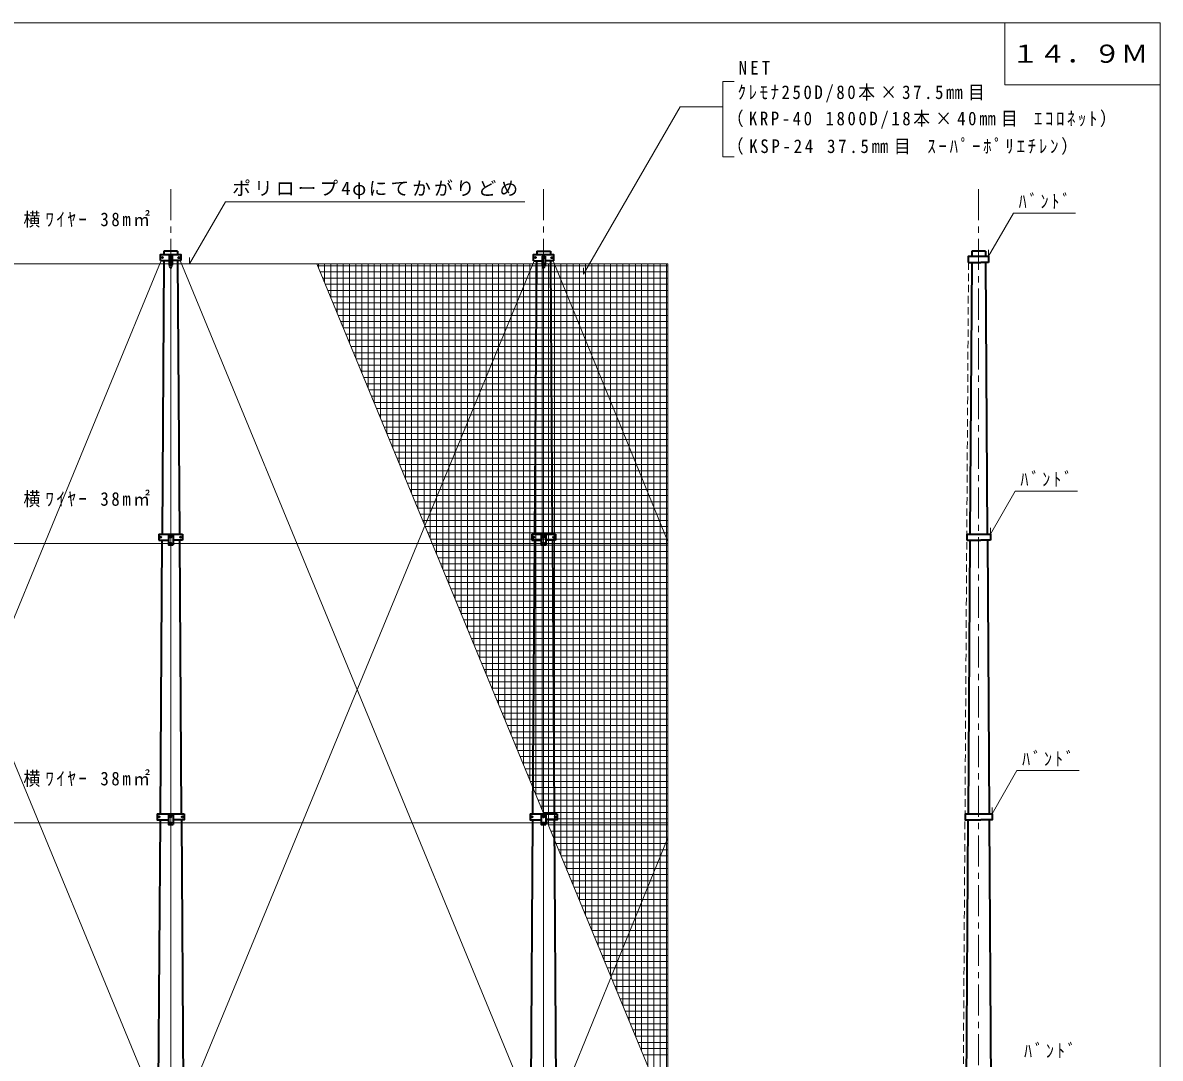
# Model space of a CAD drawing. Units: millimetres, scale not verified. Extents: x -17500 to 19500, y -11931 to 13069.
# Drawn here: x 1196 to 19500, y -3596 to 13069 of the extents above; entities that cross this region are included whole.
import ezdxf
from ezdxf.enums import TextEntityAlignment as Align

# ---------------------------------------------------------------- set-up
doc = ezdxf.new("R2010")
doc.units = ezdxf.units.MM
doc.header["$LTSCALE"] = 100
doc.linetypes.add('CHAIN1', pattern=[8, 5, -1, 1, -1])
doc.linetypes.add('DASHED1', pattern=[1.8, 1.2, -0.6])
for name, color, linetype, lineweight in [('0-0', 7, 'Continuous', 35), ('0-2', 7, 'Continuous', 35), ('0-3', 6, 'Continuous', 9), ('0-6', 5, 'Continuous', 9), ('0-E', 7, 'Continuous', 9), ('0-F', 4, 'Continuous', 9)]:
    doc.layers.add(name, color=color, linetype=linetype, lineweight=lineweight)
doc.styles.add('ＭＳ ゴシック', font='')
doc.styles.get('ＭＳ ゴシック').set_extended_font_data('MS Gothic')

msp = doc.modelspace()

# ---------------------------------------------------------------- linework, layer by layer
at = {"layer": '0-0', "color": 4, "linetype": 'CHAIN1', "lineweight": 9}
for p, q in [((3576.9, 10390.2), (3576.9, 9115.6)), ((9576.9, 10392.1), (9576.9, 164.6)), ((16576.9, 10390.2), (16576.9, -8609.8)), ((3576.9, 9017), (3576.9, 4664.4)), ((3576.9, 314.3), (3576.9, 247.5)), ((3576.9, 247.5), (3576.9, -8609.8))]:
    msp.add_line(p, q, dxfattribs=at)
at = {"layer": '0-0'}
for p, q in [((3414.9, 9240.6), (3551.9, 9240.6)), ((3551.9, 9315.6), (3601.9, 9315.6)), ((3551.9, 9165.6), (3601.9, 9165.6)), ((3738.9, 9240.6), (3601.9, 9240.6)), ((9414.9, 9239.6), (9551.9, 9239.6)), ((9551.9, 9314.6), (9601.9, 9314.6)), ((9551.9, 9164.6), (9601.9, 9164.6)), ((9738.9, 9239.6), (9601.9, 9239.6)), ((16414.9, 9211.5), (16539.4, 9211.5)), ((16738.9, 9211.5), (16614.4, 9211.5)), ((3386.4, 4839.4), (3767.4, 4839.4)), ((3386.4, 4839.4), (3386.4, 4739.4)), ((3539.4, 4814.4), (3614.4, 4814.4)), ((3614.4, 4814.4), (3614.4, 4664.4)), ((3767.4, 4839.4), (3767.4, 4739.4)), ((9386.4, 4839.4), (9767.4, 4839.4)), ((9386.4, 4839.4), (9386.4, 4739.4)), ((9539.4, 4814.4), (9614.4, 4814.4)), ((9614.4, 4814.4), (9614.4, 4664.4)), ((9767.4, 4839.4), (9767.4, 4739.4)), ((16386.4, 4839.4), (16767.4, 4839.4)), ((16386.4, 4839.4), (16386.4, 4739.4)), ((16767.4, 4839.4), (16767.4, 4739.4)), ((3386.4, 4739.4), (3539.4, 4739.4)), ((3767.4, 4739.4), (3614.4, 4739.4)), ((9386.4, 4739.4), (9539.4, 4739.4)), ((9767.4, 4739.4), (9614.4, 4739.4)), ((16386.4, 4739.4), (16539.4, 4739.4)), ((16767.4, 4739.4), (16614.4, 4739.4)), ((3359, 339.3), (3794.8, 339.3)), ((3539.4, 314.3), (3614.4, 314.3)), ((3614.4, 314.3), (3614.4, 164.3)), ((3794.8, 339.3), (3794.8, 239.3)), ((9359, 339.3), (9794.8, 339.3)), ((9539.4, 314.3), (9614.4, 314.3)), ((9614.4, 314.3), (9614.4, 164.3)), ((9794.8, 339.3), (9794.8, 239.3)), ((16359, 339.3), (16794.8, 339.3)), ((16794.8, 339.3), (16794.8, 239.3))]:
    msp.add_line(p, q, dxfattribs=at)
for points in [[(3414.9, 9240.6), (3414.9, 9340.6), (3738.9, 9340.6), (3738.9, 9240.6)], [(9414.9, 9239.6), (9414.9, 9339.6), (9738.9, 9339.6), (9738.9, 9239.6)], [(16414.9, 9211.5), (16414.9, 9311.5), (16738.9, 9311.5), (16738.9, 9211.5)], [(3539.4, 4814.4), (3539.4, 4664.4), (3614.4, 4664.4)], [(9539.4, 4814.4), (9539.4, 4664.4), (9614.4, 4664.4)], [(3359, 339.3), (3359, 239.3), (3539.4, 239.3)], [(3539.4, 314.3), (3539.4, 164.3), (3614.4, 164.3)], [(3794.8, 339.3), (3794.8, 239.3), (3614.4, 239.3)], [(9359, 339.3), (9359, 239.3), (9539.4, 239.3)], [(9539.4, 314.3), (9539.4, 164.3), (9614.4, 164.3)], [(9794.8, 339.3), (9794.8, 239.3), (9614.4, 239.3)], [(16359, 339.3), (16359, 239.3), (16539.4, 239.3)], [(16794.8, 339.3), (16794.8, 239.3), (16614.4, 239.3)]]:
    msp.add_lwpolyline(points, dxfattribs=at)
for centre in [(3444.7, 9290.8), (3577.2, 9290.4), (3577.2, 9190.7), (3708.8, 9289.5), (9444.7, 9289.9), (9577.2, 9289.4), (9577.2, 9189.8), (9708.8, 9288.6), (3416.2, 4789.9), (3576.5, 4789.8), (3737.2, 4790), (9416.2, 4789.9), (9576.5, 4789.8), (9737.2, 4790), (3576.5, 4690.2), (9576.5, 4690.2), (3388.9, 289.8), (3577.2, 289.1), (3577.2, 189.4), (3764.9, 289.8), (3764.9, 289.8), (9389, 289.8), (9577.2, 289.1), (9577.2, 189.4), (9764.9, 289.8), (9764.9, 289.8)]:
    msp.add_circle(centre, 10, dxfattribs=at)
at = {"layer": '0-2'}
for p, q in [((3466.9, 9390.2), (3466.6, 9340.6)), ((3686.9, 9390.2), (3466.9, 9390.2)), ((3686.9, 9390.2), (3687.3, 9340.6)), ((9466.9, 9390.2), (9466.6, 9339.6)), ((9466.9, 9390.2), (9686.9, 9390.2)), ((9686.9, 9390.2), (9687.3, 9339.6)), ((16466.9, 9390.2), (16466.4, 9311.5)), ((16686.9, 9390.2), (16466.9, 9390.2)), ((16686.9, 9390.2), (16687.5, 9311.5)), ((3465.9, 9240.6), (3436.6, 4839.4)), ((3551.9, 9315.6), (3551.9, 9165.6)), ((3601.9, 9165.6), (3551.9, 9165.6)), ((3601.9, 9315.6), (3601.9, 9165.6)), ((3687.9, 9240.6), (3717.3, 4839.4)), ((9436.6, 4839.4), (9465.9, 9239.6)), ((9551.9, 9314.6), (9551.9, 9164.6)), ((9601.9, 9164.6), (9551.9, 9164.6)), ((9601.9, 9314.6), (9601.9, 9164.6)), ((9687.9, 9239.6), (9717.3, 4839.4)), ((16465.7, 9211.5), (16436.6, 4839.4)), ((16539.4, 9211.5), (16614.4, 9211.5)), ((16688.1, 9211.5), (16717.3, 4839.4)), ((3435.9, 4739.4), (3406.5, 339.3)), ((3718, 4739.4), (3747.4, 339.3)), ((9406.5, 339.3), (9435.9, 4739.4)), ((9718, 4739.4), (9747.4, 339.3)), ((16435.9, 4739.4), (16406.5, 339.3)), ((16539.4, 4739.4), (16614.4, 4739.4)), ((16718, 4739.4), (16747.4, 339.3)), ((3405.8, 239.3), (3375.1, -4359.7)), ((3748, 239.3), (3778.7, -4359.7)), ((9375.1, -4359.7), (9405.9, 239.3)), ((9748, 239.3), (9778.7, -4359.7)), ((16405.8, 239.3), (16376, -4234.8)), ((16539.4, 239.3), (16614.4, 239.3)), ((16748, 239.3), (16778.7, -4359.7))]:
    msp.add_line(p, q, dxfattribs=at)
at = {"layer": '0-3'}
for p, q in [((-2398.1, 9190.2), (3551.9, 9190.2)), ((-2281, 9235.1), (3337.3, -4359.7)), ((-2183.8, -4359.7), (3423.3, 9240.6)), ((3601.9, 9190.2), (9551.9, 9190.2)), ((3729.1, 9240.6), (9337.2, -4359.7)), ((3816.6, -4359.7), (9423.1, 9239.6)), ((9576.9, 314.3), (9576.9, 9162)), ((9601.9, 9190.2), (11576.9, 9190.2)), ((9728.6, 9239.6), (11576.9, 4719.4)), ((3576.9, 4814.4), (3576.9, 9115.6)), ((-2385.7, 4689.9), (3539.4, 4689.9)), ((3576.9, 4664.4), (3576.9, 314.3)), ((3614.4, 4689.9), (9539.4, 4689.9)), ((6265.3, 4690.2), (9538.8, 4690.2)), ((9613.9, 4690.2), (11576.9, 4690.2)), ((9614.4, 4689.9), (11576.9, 4689.9)), ((-2385.6, 190.2), (3539.4, 190.2)), ((3614.4, 190.2), (9539.4, 190.2)), ((9614.4, 190.2), (11576.9, 190.2)), ((3576.9, 164.3), (3576.9, -4384.7)), ((9576.9, 164.6), (9576.9, -4384.7)), ((9815.2, -4359.7), (11576.9, -50))]:
    msp.add_line(p, q, dxfattribs=at)
at = {"layer": '0-6', "color": 7, "lineweight": 35}
for p, q in [((3601.9, 9165.6), (3551.9, 9165.6)), ((9601.9, 9164.6), (9551.9, 9164.6))]:
    msp.add_line(p, q, dxfattribs=at)
at = {"layer": '0-6'}
for p, q in [((5927.7, 9190.2), (11576.9, -4509.8)), ((5940.6, 9159.1), (11576.9, 9159.1)), ((5953.3, 9128.3), (5953.3, 9190.2)), ((6053.3, 8885.8), (6053.3, 9190.2)), ((6153.3, 8643.3), (6153.3, 9190.2)), ((6253.3, 8400.8), (6253.3, 9190.2)), ((6353.3, 8158.3), (6353.3, 9190.2)), ((6453.3, 7915.8), (6453.3, 9190.2)), ((6553.3, 7673.3), (6553.3, 9190.2)), ((6653.3, 7430.8), (6653.3, 9190.2)), ((6753.3, 7188.2), (6753.3, 9190.2)), ((6853.3, 6945.7), (6853.3, 9190.2)), ((6953.3, 6703.2), (6953.3, 9190.2)), ((7053.3, 6460.7), (7053.3, 9190.2)), ((7153.3, 6218.2), (7153.3, 9190.2)), ((7253.3, 5975.7), (7253.3, 9190.2)), ((7353.3, 5733.2), (7353.3, 9190.2)), ((7453.3, 5490.7), (7453.3, 9190.2)), ((7553.3, 5248.1), (7553.3, 9190.2)), ((7653.3, 5005.6), (7653.3, 9190.2)), ((7753.3, 4763.1), (7753.3, 9190.2)), ((7853.3, 4520.6), (7853.3, 9190.2)), ((7953.3, 4278.1), (7953.3, 9190.2)), ((8053.3, 4035.6), (8053.3, 9190.2)), ((8153.3, 3793.1), (8153.3, 9190.2)), ((8253.3, 3550.6), (8253.3, 9190.2)), ((8353.3, 3308), (8353.3, 9190.2)), ((8453.3, 3065.5), (8453.3, 9190.2)), ((8553.3, 2823), (8553.3, 9190.2)), ((8653.3, 2580.5), (8653.3, 9190.2)), ((8753.3, 2338), (8753.3, 9190.2)), ((8853.3, 2095.5), (8853.3, 9190.2)), ((8953.3, 1853), (8953.3, 9190.2)), ((9053.3, 1610.5), (9053.3, 9190.2)), ((9153.3, 1367.9), (9153.3, 9190.2)), ((9253.3, 1125.4), (9253.3, 9190.2)), ((9353.3, 882.9), (9353.3, 9190.2)), ((9453.3, 640.4), (9453.3, 9190.2)), ((9553.3, 397.9), (9553.3, 9190.2)), ((9653.3, 155.4), (9653.3, 9190.2)), ((9753.3, -87.1), (9753.3, 9190.2)), ((9853.3, -329.6), (9853.3, 9190.2)), ((9953.3, -572.2), (9953.3, 9190.2)), ((10053.3, -814.7), (10053.3, 9190.2)), ((10153.3, -1057.2), (10153.3, 9190.2)), ((10253.3, -1299.7), (10253.3, 9190.2)), ((10353.3, -1542.2), (10353.3, 9190.2)), ((10453.3, -1784.7), (10453.3, 9190.2)), ((10553.3, -2027.2), (10553.3, 9190.2)), ((10653.3, -2269.7), (10653.3, 9190.2)), ((10753.3, -2512.3), (10753.3, 9190.2)), ((10853.3, -2754.8), (10853.3, 9190.2)), ((10953.3, -2997.3), (10953.3, 9190.2)), ((11053.3, -3239.8), (11053.3, 9190.2)), ((11153.3, -3482.3), (11153.3, 9190.2)), ((11253.3, -3724.8), (11253.3, 9190.2)), ((11353.3, -3967.3), (11353.3, 9190.2)), ((11453.3, -4209.8), (11453.3, 9190.2)), ((11553.3, -4452.4), (11553.3, 9190.2)), ((11576.9, 9190.2), (11576.9, -4509.8)), ((5981.8, 9059.1), (11576.9, 9059.1)), ((6023.1, 8959.1), (11576.9, 8959.1)), ((6064.3, 8859.1), (11576.9, 8859.1)), ((6105.5, 8759.1), (11576.9, 8759.1)), ((6146.8, 8659.1), (11576.9, 8659.1)), ((6188, 8559.1), (11576.9, 8559.1)), ((6229.2, 8459.1), (11576.9, 8459.1)), ((6270.5, 8359.1), (11576.9, 8359.1)), ((6311.7, 8259.1), (11576.9, 8259.1)), ((6352.9, 8159.1), (11576.9, 8159.1)), ((6394.2, 8059.1), (11576.9, 8059.1)), ((6435.4, 7959.1), (11576.9, 7959.1)), ((6476.6, 7859.1), (11576.9, 7859.1)), ((6517.9, 7759.1), (11576.9, 7759.1)), ((6559.1, 7659.1), (11576.9, 7659.1)), ((6600.3, 7559.1), (11576.9, 7559.1)), ((6641.6, 7459.1), (11576.9, 7459.1)), ((6682.8, 7359.1), (11576.9, 7359.1)), ((6724, 7259.1), (11576.9, 7259.1)), ((6765.3, 7159.1), (11576.9, 7159.1)), ((6806.5, 7059.1), (11576.9, 7059.1)), ((6847.8, 6959.1), (11576.9, 6959.1)), ((6889, 6859.1), (11576.9, 6859.1)), ((6930.2, 6759.1), (11576.9, 6759.1)), ((6971.5, 6659.1), (11576.9, 6659.1)), ((7012.7, 6559.1), (11576.9, 6559.1)), ((7053.9, 6459.1), (11576.9, 6459.1)), ((7095.2, 6359.1), (11576.9, 6359.1)), ((7136.4, 6259.1), (11576.9, 6259.1)), ((7177.6, 6159.1), (11576.9, 6159.1)), ((7218.9, 6059.1), (11576.9, 6059.1)), ((7260.1, 5959.1), (11576.9, 5959.1)), ((7301.3, 5859.1), (11576.9, 5859.1)), ((7342.6, 5759.1), (11576.9, 5759.1)), ((7383.8, 5659.1), (11576.9, 5659.1)), ((7425, 5559.1), (11576.9, 5559.1)), ((7466.3, 5459.1), (11576.9, 5459.1)), ((7507.5, 5359.1), (11576.9, 5359.1)), ((7548.7, 5259.1), (11576.9, 5259.1)), ((7590, 5159.1), (11576.9, 5159.1)), ((7631.2, 5059.1), (11576.9, 5059.1)), ((7672.5, 4959.1), (11576.9, 4959.1)), ((7713.7, 4859.1), (11576.9, 4859.1)), ((7754.9, 4759.1), (11576.9, 4759.1)), ((7796.2, 4659.1), (11576.9, 4659.1)), ((7837.4, 4559.1), (11576.9, 4559.1)), ((7878.6, 4459.1), (11576.9, 4459.1)), ((7919.9, 4359.1), (11576.9, 4359.1)), ((7961.1, 4259.1), (11576.9, 4259.1)), ((8002.3, 4159.1), (11576.9, 4159.1)), ((8043.6, 4059.1), (11576.9, 4059.1)), ((8084.8, 3959.1), (11576.9, 3959.1)), ((8126, 3859.1), (11576.9, 3859.1)), ((8167.3, 3759.1), (11576.9, 3759.1)), ((8208.5, 3659.1), (11576.9, 3659.1)), ((8249.7, 3559.1), (11576.9, 3559.1)), ((8291, 3459.1), (11576.9, 3459.1)), ((8332.2, 3359.1), (11576.9, 3359.1)), ((8373.4, 3259.1), (11576.9, 3259.1)), ((8414.7, 3159.1), (11576.9, 3159.1)), ((8455.9, 3059.1), (11576.9, 3059.1)), ((8497.2, 2959.1), (11576.9, 2959.1)), ((8538.4, 2859.1), (11576.9, 2859.1)), ((8579.6, 2759.1), (11576.9, 2759.1)), ((8620.9, 2659.1), (11576.9, 2659.1)), ((8662.1, 2559.1), (11576.9, 2559.1)), ((8703.3, 2459.1), (11576.9, 2459.1)), ((8744.6, 2359.1), (11576.9, 2359.1)), ((8785.8, 2259.1), (11576.9, 2259.1)), ((8827, 2159.1), (11576.9, 2159.1)), ((8868.3, 2059.1), (11576.9, 2059.1)), ((8909.5, 1959.1), (11576.9, 1959.1)), ((8950.7, 1859.1), (11576.9, 1859.1)), ((8992, 1759.1), (11576.9, 1759.1)), ((9033.2, 1659.1), (11576.9, 1659.1)), ((9074.4, 1559.1), (11576.9, 1559.1)), ((9115.7, 1459.1), (11576.9, 1459.1)), ((9156.9, 1359.1), (11576.9, 1359.1)), ((9198.1, 1259.1), (11576.9, 1259.1)), ((9239.4, 1159.1), (11576.9, 1159.1)), ((9280.6, 1059.1), (11576.9, 1059.1)), ((9321.9, 959.1), (11576.9, 959.1)), ((9363.1, 859.1), (11576.9, 859.1)), ((9404.3, 759.1), (11576.9, 759.1)), ((9445.6, 659.1), (11576.9, 659.1)), ((9486.8, 559.1), (11576.9, 559.1)), ((9528, 459.1), (11576.9, 459.1)), ((9569.3, 359.1), (11576.9, 359.1)), ((9610.5, 259.1), (11576.9, 259.1)), ((9651.7, 159.1), (11576.9, 159.1)), ((9693, 59.1), (11576.9, 59.1)), ((9734.2, -40.9), (11576.9, -40.9)), ((9775.4, -140.9), (11576.9, -140.9)), ((9816.7, -240.9), (11576.9, -240.9)), ((9857.9, -340.9), (11576.9, -340.9)), ((9899.1, -440.9), (11576.9, -440.9)), ((9940.4, -540.9), (11576.9, -540.9)), ((9981.6, -640.9), (11576.9, -640.9)), ((10022.8, -740.9), (11576.9, -740.9)), ((10064.1, -840.9), (11576.9, -840.9)), ((10105.3, -940.9), (11576.9, -940.9)), ((10146.6, -1040.9), (11576.9, -1040.9)), ((10187.8, -1140.9), (11576.9, -1140.9)), ((10229, -1240.9), (11576.9, -1240.9)), ((10270.3, -1340.9), (11576.9, -1340.9)), ((10311.5, -1440.9), (11576.9, -1440.9)), ((10352.7, -1540.9), (11576.9, -1540.9)), ((10394, -1640.9), (11576.9, -1640.9)), ((10435.2, -1740.9), (11576.9, -1740.9)), ((10476.4, -1840.9), (11576.9, -1840.9)), ((10517.7, -1940.9), (11576.9, -1940.9)), ((10558.9, -2040.9), (11576.9, -2040.9)), ((10600.1, -2140.9), (11576.9, -2140.9)), ((10641.4, -2240.9), (11576.9, -2240.9)), ((10682.6, -2340.9), (11576.9, -2340.9)), ((10723.8, -2440.9), (11576.9, -2440.9)), ((10765.1, -2540.9), (11576.9, -2540.9)), ((10806.3, -2640.9), (11576.9, -2640.9)), ((10847.5, -2740.9), (11576.9, -2740.9)), ((10888.8, -2840.9), (11576.9, -2840.9)), ((10930, -2940.9), (11576.9, -2940.9)), ((10971.3, -3040.9), (11576.9, -3040.9)), ((11012.5, -3140.9), (11576.9, -3140.9)), ((11053.7, -3240.9), (11576.9, -3240.9)), ((11095, -3340.9), (11576.9, -3340.9)), ((11136.2, -3440.9), (11576.9, -3440.9)), ((11177.4, -3540.9), (11576.9, -3540.9))]:
    msp.add_line(p, q, dxfattribs=at)
at = {"layer": '0-6', "linetype": 'DASHED1'}
for p, q in [((16414.9, 9211.5), (16327.8, -4359.7)), ((16386.6, 4839.7), (16385.9, 4739.7)), ((16356.5, 339.6), (16355.9, 239.6))]:
    msp.add_line(p, q, dxfattribs=at)
at = {"layer": '0-6', "color": 6}
for centre, start, end in [((3620.2, 9168.4), 182.41425, 230.71629), ((3533.7, 9168.4), 309.28371, 357.58575), ((9620.2, 9167.5), 182.41425, 230.71629), ((9533.7, 9167.5), 309.28371, 357.58575)]:
    msp.add_arc(centre, 68.3, start, end, dxfattribs=at)
at = {"layer": '0-E', "color": 4}
for p, q in [((12460.2, 12124.5), (12642.6, 12124.5)), ((12460.2, 11717.6), (11773, 11717.6))]:
    msp.add_line(p, q, dxfattribs=at)
msp.add_lwpolyline([(12460.2, 12124.5), (12460.2, 10908.9), (12642.6, 10908.9)], dxfattribs=at)
at = {"layer": '0-F', "color": 2, "lineweight": 18}
for p, q in [((-17500, 13068.8), (19500, 13068.8)), ((17000, 12068.8), (17000, 13068.8)), ((19500, 13068.8), (19500, -11931.2)), ((17000, 12068.8), (19500, 12068.8))]:
    msp.add_line(p, q, dxfattribs=at)
at = {"layer": '0-F'}
for p, q in [((10217.1, 9022.8), (11773, 11717.6)), ((3880.6, 9188.7), (4455.7, 10184.7)), ((4455.7, 10184.7), (9275.1, 10184.7)), ((16738.9, 9311.5), (17138.9, 10004.3)), ((17138.9, 10004.3), (18138.9, 10004.3)), ((16738.9, 9311.5), (16738.9, 9411.5)), ((3880.6, 9188.7), (3880.6, 9288.7)), ((10217.1, 9022.8), (10217.1, 9122.8)), ((16767.4, 4839.4), (17167.4, 5532.2)), ((17167.4, 5532.2), (18167.4, 5532.2)), ((16767.4, 4839.4), (16767.4, 4939.4)), ((16794.8, 339.3), (17194.8, 1032.1)), ((17194.8, 1032.1), (18194.8, 1032.1)), ((16794.8, 339.3), (16794.8, 439.3))]:
    msp.add_line(p, q, dxfattribs=at)
at = {"layer": '0-F', "color": 7, "lineweight": 35}
msp.add_line((3414.9, 9242.7), (3414.9, 9292.7), dxfattribs=at)

# ---------------------------------------------------------------- texts
at = {"layer": '0-E', "char_height": 219.9, "attachment_point": 7, "style": 'ＭＳ ゴシック'}
for s, insert in [('\\T1.38;\\W0.9;NET', (12715.8, 12234.8)), ('\\T1.31;\\W0.9;ｸﾚﾓﾅ250D/80本×37.5㎜目', (12698.7, 11787.8)), ('\\T1.31;\\W0.9;（KRP-40\\~1800D/18本×40㎜目\\~ｴｺﾛﾈｯﾄ）', (12526.2, 11364.8)), ('\\T1.33;\\W0.9;（KSP-24\\~37.5㎜目\\~ｽｰﾊﾟｰﾎﾟﾘｴﾁﾚﾝ）', (12526.2, 10943.3))]:
    msp.add_mtext(s, dxfattribs=dict(at, insert=insert))
at = {"layer": '0-F', "color": 7, "style": 'ＭＳ ゴシック', "width": 1.1}
msp.add_text('１４．９Ｍ', height=293.3, dxfattribs=at).set_placement((17106.3, 12335.7), align=Align.BOTTOM_LEFT)
at = {"layer": '0-F', "color": 7, "char_height": 219.9, "attachment_point": 7, "style": 'ＭＳ ゴシック'}
for s, insert in [('\\T1.17;ポリロープ4φにてかがりどめ', (4566.7, 10234.4)), ('\\T1.38;\\W0.85;ﾊﾞﾝﾄﾞ', (17222.4, 10076.4)), ('\\T1.31;\\W0.9;横ﾜｲﾔｰ\\~38m㎡', (1207.7, 9770.6)), ('\\T1.38;\\W0.85;ﾊﾞﾝﾄﾞ', (17250.9, 5604.4)), ('\\T1.31;\\W0.9;横ﾜｲﾔｰ\\~38m㎡', (1207.7, 5270.6)), ('\\T1.38;\\W0.85;ﾊﾞﾝﾄﾞ', (17278.3, 1104.2)), ('\\T1.31;\\W0.9;横ﾜｲﾔｰ\\~38m㎡', (1207.7, 770.6)), ('\\T1.38;\\W0.85;ﾊﾞﾝﾄﾞ', (17309.2, -3594.8))]:
    msp.add_mtext(s, dxfattribs=dict(at, insert=insert))

doc.saveas('drawing.dxf')
